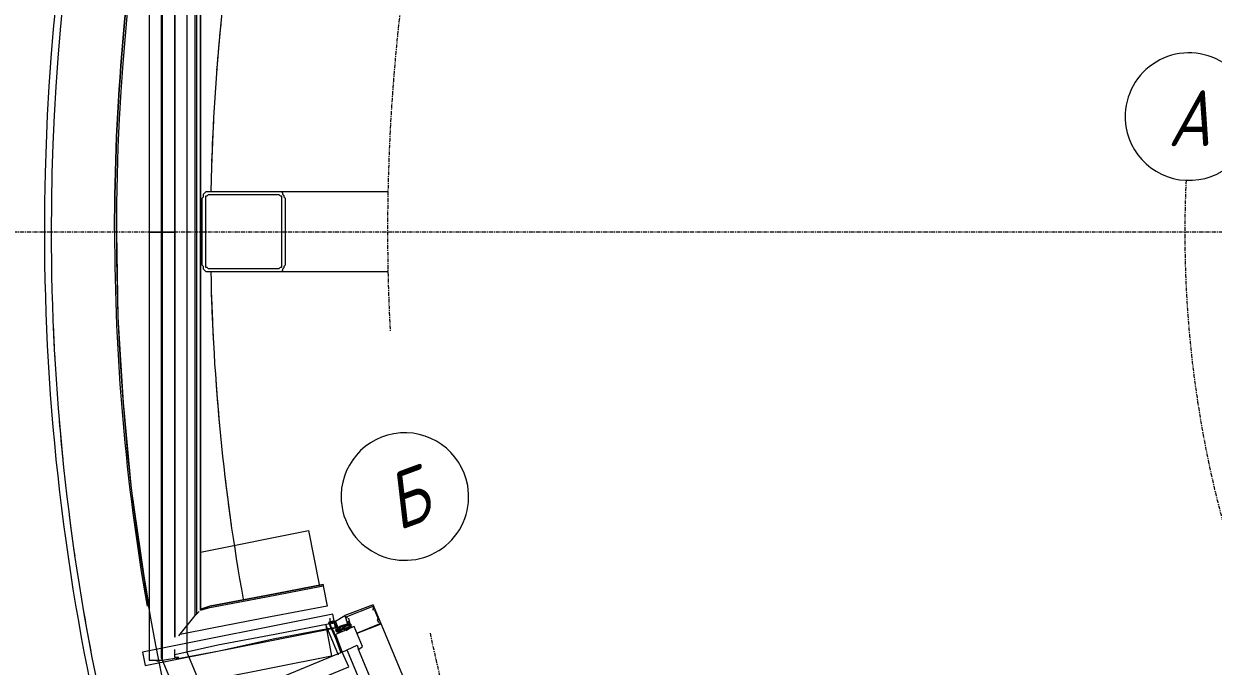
# Model space of a CAD drawing. Header units: millimetres. Extents: x 223 to 147055, y -17460 to 24540.
# Drawn here: x 128323 to 132053, y 5437 to 7452 of the extents above; entities that cross this region are included whole.
import ezdxf

# ---------------------------------------------------------------- set-up
doc = ezdxf.new("R2010")
doc.units = ezdxf.units.MM
doc.linetypes.add('ADSK_Линия сетки', pattern=[21, 12, -3, 3, -3])
for name, color, linetype, lineweight in [('A-ANNO-DIMS', 7, 'Continuous', 9), ('S-GRID', 7, 'Continuous', 9), ('S-GRID-IDEN', 7, 'Continuous', 9)]:
    doc.layers.add(name, color=color, linetype=linetype, lineweight=lineweight)
for name, color, linetype in [('PDF _A-AREA', 7, 'Continuous'), ('PDF _A-CLNG', 7, 'Continuous'), ('PDF _A-DETL', 7, 'Continuous'), ('PDF _A-DETL-GENF', 7, 'Continuous'), ('PDF _A-DOOR', 7, 'Continuous'), ('PDF _A-DOOR-FRAM', 7, 'Continuous'), ('PDF _A-FLOR', 7, 'Continuous'), ('PDF _A-GLAZ-CURT', 7, 'Continuous'), ('PDF _A-GLAZ-CWMG', 7, 'Continuous'), ('PDF _I-WALL', 7, 'Continuous'), ('PDF _S-BEAM', 7, 'Continuous'), ('PDF _Ограждение', 7, 'Continuous')]:
    doc.layers.add(name, color=color, linetype=linetype)
doc.styles.add('GOST Common_I', font='ARIALN.TTF', dxfattribs={"height": 175})
doc.styles.add('GOST Common_I_6', font='ARIALN.TTF', dxfattribs={"height": 125})
doc.dimstyles.new('Диагональ_-_Gost_2_5мм', dxfattribs={"dimscale": 304.8, "dimtxt": 125.714375, "dimasz": 0.492126, "dimexe": 0.393701, "dimexo": 0.246063, "dimgap": 0.287073, "dimtad": 1, "dimdec": 0, "dimzin": 0, "dimdsep": 46, "dimtxsty": 'GOST Common_I_6', "dimsah": 1, "dimcen": 0.09, "dimdle": 0.393701, "dimazin": 0, "dimtfac": 1, "dimtdec": 4, "dimtix": 1, "dimtmove": 0, "dimatfit": 3, "dimfxl": 1, "dimtvp": 1, "dimtfill": 1, "dimtolj": 1, "dimtzin": 0, "dimarcsym": 2})

# ---------------------------------------------------------------- blocks, each defined once
blk = doc.blocks.new('Ось сетки - D8-489723-1 этаж')
at = {"layer": 'S-GRID-IDEN'}
for start, end in [(360, 180), (180, 360)]:
    blk.add_arc((0, 0), 4, start, end, dxfattribs=at)
blk = doc.blocks.new('*D333')
at = {"layer": 'A-ANNO-DIMS', "color": 0, "lineweight": -2, "transparency": 16777216}
for p, q in [((81110.1, 24600.2), (81311.7, 24398.7)), ((78830.9, 19097.7), (79115.9, 19097.7))]:
    blk.add_line(p, q, dxfattribs=at)
blk.add_arc((86612.7, 19097.7), 7616.7, 136.12837, 178.87163, dxfattribs=at)
at = {"layer": 'A-ANNO-DIMS', "color": 0, "transparency": 16777216}
for points in [[(81104, 24393.9), (81139.7, 24358.9), (81226.8, 24483.5)], [(79022.4, 19247.4), (78972.4, 19247.9), (78995.9, 19097.7)]]:
    blk.add_solid(points, dxfattribs=at)
at = {"layer": 'Defpoints', "color": 0, "transparency": 16777216}
for p in [(81057.1, 24653.2), (80016.4, 22906), (78755.9, 19097.7), (86612.7, 19097.7)]:
    blk.add_point(p, dxfattribs=at)
at = {"layer": 'A-ANNO-DIMS', "color": 0, "transparency": 16777216, "insert": (79437.1, 22069.9), "char_height": 125, "width": 588.088, "attachment_point": 5, "rotation": 67.5, "style": 'GOST Common_I_6', "bg_fill": 3, "box_fill_scale": 1.1, "bg_fill_color": 256, "bg_fill_true_color": 13158600, "bg_fill_transparency": 0}
blk.add_mtext('\\A1;45.00°', dxfattribs=at)
blk = doc.blocks.new('*D339')
at = {"layer": 'A-ANNO-DIMS', "color": 0, "lineweight": -2, "transparency": 16777216}
for p, q in [((78830.9, 19097.7), (79115.9, 19097.7)), ((81110.1, 13595.1), (81311.7, 13796.7))]:
    blk.add_line(p, q, dxfattribs=at)
blk.add_arc((86612.7, 19097.7), 7616.7, 181.12837, 223.87163, dxfattribs=at)
at = {"layer": 'A-ANNO-DIMS', "color": 0, "transparency": 16777216}
for points in [[(78972.4, 18947.4), (79022.4, 18947.9), (78995.9, 19097.7)], [(81139.7, 13836.4), (81104, 13801.4), (81226.8, 13711.8)]]:
    blk.add_solid(points, dxfattribs=at)
at = {"layer": 'Defpoints', "color": 0, "transparency": 16777216}
for p in [(78755.9, 19097.7), (86612.7, 19097.7), (79255.5, 17126.3), (81057.1, 13542.1)]:
    blk.add_point(p, dxfattribs=at)
at = {"layer": 'A-ANNO-DIMS', "color": 0, "transparency": 16777216, "insert": (79714.3, 16240.3), "char_height": 125, "width": 588.088, "attachment_point": 5, "rotation": 292.5, "style": 'GOST Common_I_6', "bg_fill": 3, "box_fill_scale": 1.1, "bg_fill_color": 256, "bg_fill_true_color": 13158600, "bg_fill_transparency": 0}
blk.add_mtext('\\A1;45.00°', dxfattribs=at)
blk = doc.blocks.new('оси')
at = {"layer": 'S-GRID', "linetype": 'ADSK_Линия сетки'}
blk.add_line((86612.7, 19097.7), (77921.9, 19097.7), dxfattribs=at)
blk.add_arc((86612.7, 19097.7), 6000, 192.09621, 182.95219, dxfattribs=at)
at = {"layer": 'S-GRID-IDEN', "xscale": 49.99999999999998, "yscale": 49.99999999999998, "zscale": 49.99999999999998, "rotation": 9.84533599319954}
blk.add_blockref('Ось сетки - D8-489723-1 этаж', (80666.8, 18268.8), dxfattribs=at)
at = {"layer": 'S-GRID-IDEN', "insert": (80585.2, 18325.2), "char_height": 175, "width": 158.734, "attachment_point": 1, "rotation": 20.2491, "style": 'GOST Common_I'}
blk.add_mtext('\\fGOST Common|b0|i1|c204|p34|;\\W.9;Б', dxfattribs=at)
at = {"layer": 'A-ANNO-DIMS'}
dim = blk.add_angular_dim_3p(base=(80016.4, 22906), center=(86612.7, 19097.7), p1=(81057.1, 24653.2), p2=(78755.9, 19097.7), dimstyle='Диагональ_-_Gost_2_5мм', override={"dimpost": '<>', "dimfxl": 6013.290219}, dxfattribs=at)
dim.commit()
dim.dimension.update_dxf_attribs({"geometry": '*D333', "text_midpoint": (79437.1, 22069.9)})
at = {"layer": 'S-GRID-IDEN', "xscale": 49.99999999999998, "yscale": 49.99999999999998, "zscale": 49.99999999999998, "rotation": 357.3315052165576}
blk.add_blockref('Ось сетки - D8-489723-1 этаж', (83125.8, 19460.4), dxfattribs=at)
at = {"layer": 'S-GRID-IDEN', "insert": (83059.4, 19542.9), "char_height": 175, "width": 180.38, "attachment_point": 1, "style": 'GOST Common_I'}
blk.add_mtext('\\fGOST Common|b0|i1|c204|p34|;\\W.9;А', dxfattribs=at)
at = {"layer": 'A-ANNO-DIMS'}
dim = blk.add_angular_dim_3p(base=(79255.5, 17126.3), center=(86612.7, 19097.7), p1=(78755.9, 19097.7), p2=(81057.1, 13542.1), dimstyle='Диагональ_-_Gost_2_5мм', override={"dimpost": '<>', "dimfxl": 6013.290219}, dxfattribs=at)
dim.commit()
dim.dimension.update_dxf_attribs({"geometry": '*D339', "text_midpoint": (79714.3, 16240.3)})
at = {"layer": 'S-GRID', "linetype": 'ADSK_Линия сетки'}
blk.add_arc((86612.7, 19097.7), 3500, 177.3315, 161.4375, dxfattribs=at)

msp = doc.modelspace()

# ---------------------------------------------------------------- linework, layer by layer
at = {"layer": 'PDF _A-AREA', "lineweight": 15}
msp.add_arc((135459.8, 6801.7), 7071.7, 0, 180, dxfattribs=at)
at = {"layer": 'PDF _A-CLNG', "lineweight": 15}
for centre, radius, start, end in [((135461.6, 6801.8), 7052.3, 182.42257, 183.22986), ((135456, 6801.4), 7046.7, 184.84471, 185.81203), ((135457.4, 6801.4), 7048.1, 187.26736, 188.30592), ((135461.4, 6802), 7052.1, 189.69017, 190.76659)]:
    msp.add_arc(centre, radius, start, end, dxfattribs=at)
at = {"layer": 'PDF _A-DETL', "lineweight": 15}
for points in [[(142174, 8136), (141149.6, 10599.8), (139265.8, 12487.8), (136797.8, 13508), (134130.8, 13508), (131662.8, 12487.8), (129774.8, 10599.8), (128754.6, 8136), (128754.6, 5464.8), (129266.8, 4232.9)], [(142089.4, 5481.8), (142089.4, 8119.1), (141081.9, 10553.2), (139219.2, 12420.1), (136780.9, 13427.6), (134147.8, 13427.6), (131709.4, 12420.1), (129846.8, 10553.2), (128835, 8119.1), (128835, 5481.8), (129846.8, 3047.6)]]:
    msp.add_lwpolyline(points, dxfattribs=at)
msp.add_circle((135464.3, 6800.3), 6849.5, dxfattribs=at)
at = {"layer": 'PDF _A-DETL-GENF', "lineweight": 15}
for points in [[(129440.4, 5574.9), (129440.4, 5570.7), (129368.4, 5541), (129444.6, 5570.7), (129419.2, 5629.9), (129330.3, 5596.1), (129334.5, 5583.4)], [(129338.8, 5587.6), (129334.5, 5591.8), (129419.2, 5625.7), (129419.2, 5621.5), (129419.2, 5613), (129419.2, 5617.2)], [(129419.2, 5621.5), (129419.2, 5621.5)], [(129423.4, 5613), (129436.1, 5583.4), (129431.9, 5583.4), (129436.1, 5574.9), (129436.1, 5579.1)], [(129423.4, 5613), (129423.4, 5613)], [(129292.2, 5579.1), (129279.5, 5574.9), (129304.9, 5515.6), (129300.7, 5528.3), (129296.4, 5545.3), (129288, 5558), (129283.7, 5574.9), (129292.2, 5574.9)], [(129288, 5570.7), (129292.2, 5574.9), (129292.2, 5579.1), (129300.7, 5579.1)], [(129288, 5570.7), (129288, 5570.7)], [(129292.2, 5579.1), (129292.2, 5579.1)], [(129292.2, 5574.9), (129292.2, 5574.9)], [(129292.2, 5570.7), (129292.2, 5574.9), (129296.4, 5574.9), (129296.4, 5570.7)], [(129296.4, 5579.1), (129296.4, 5579.1)], [(129296.4, 5579.1), (129296.4, 5579.1)], [(129296.4, 5574.9), (129296.4, 5574.9)], [(129296.4, 5570.7), (129296.4, 5570.7)], [(129300.7, 5579.1), (129300.7, 5579.1)], [(129300.7, 5574.9), (129300.7, 5574.9)], [(129300.7, 5574.9), (129300.7, 5574.9)], [(129309.1, 5558), (129300.7, 5574.9)], [(129313.4, 5541), (129309.1, 5549.5), (129304.9, 5558), (129300.7, 5570.7)], [(129300.7, 5570.7), (129300.7, 5570.7)], [(129304.9, 5558), (129304.9, 5558)], [(129313.4, 5562.2), (129309.1, 5558), (129309.1, 5553.7), (129313.4, 5545.3), (129317.6, 5545.3), (129317.6, 5549.5), (129313.4, 5549.5)], [(129309.1, 5558), (129309.1, 5558)], [(129313.4, 5558), (129317.6, 5553.7), (129326.1, 5558), (129321.8, 5562.2), (129326.1, 5553.7), (129351.5, 5566.4), (129347.2, 5570.7), (129326.1, 5558), (129326.1, 5553.7), (129330.3, 5558)], [(129326.1, 5558), (129330.3, 5562.2), (129330.3, 5566.4), (129343, 5570.7), (129326.1, 5566.4), (129326.1, 5562.2), (129326.1, 5566.4), (129313.4, 5562.2), (129313.4, 5558), (129321.8, 5562.2)], [(129313.4, 5558), (129313.4, 5558)], [(129330.3, 5558), (129330.3, 5558)], [(129334.5, 5583.4), (129334.5, 5583.4)], [(129343, 5574.9), (129343, 5570.7), (129343, 5566.4), (129343, 5562.2), (129347.2, 5562.2), (129334.5, 5553.7), (129334.5, 5558)], [(129334.5, 5549.5), (129347.2, 5558)], [(129338.8, 5587.6), (129338.8, 5587.6)], [(129338.8, 5583.4), (129338.8, 5583.4)], [(129338.8, 5574.9), (129343, 5579.1), (129347.2, 5570.7), (129347.2, 5566.4), (129347.2, 5562.2), (129351.5, 5562.2), (129351.5, 5558), (129351.5, 5562.2)], [(129338.8, 5579.1), (129338.8, 5579.1)], [(129338.8, 5579.1), (129338.8, 5579.1)], [(129347.2, 5570.7), (129343, 5587.6)], [(129343, 5579.1), (129343, 5579.1)], [(129343, 5570.7), (129343, 5570.7)], [(129343, 5570.7), (129343, 5570.7)], [(129343, 5566.4), (129343, 5566.4)], [(129347.2, 5562.2), (129347.2, 5562.2)], [(129347.2, 5558), (129347.2, 5558)], [(129351.5, 5562.2), (129351.5, 5562.2)], [(129436.1, 5583.4), (129436.1, 5583.4)], [(129436.1, 5574.9), (129436.1, 5574.9)], [(129304.9, 5549.5), (129304.9, 5553.7), (129300.7, 5553.7), (129304.9, 5545.3), (129300.7, 5549.5)], [(129304.9, 5553.7), (129304.9, 5553.7)], [(129309.1, 5545.3), (129304.9, 5553.7)], [(129309.1, 5545.3), (129304.9, 5545.3), (129309.1, 5545.3)], [(129304.9, 5545.3), (129304.9, 5545.3)], [(129317.6, 5553.7), (129309.1, 5553.7)], [(129309.1, 5549.5), (129309.1, 5549.5)], [(129309.1, 5549.5), (129309.1, 5549.5)], [(129313.4, 5545.3), (129313.4, 5545.3)], [(129313.4, 5541), (129313.4, 5541)], [(129317.6, 5549.5), (129326.1, 5553.7), (129317.6, 5549.5)], [(129317.6, 5545.3), (129330.3, 5549.5)], [(129317.6, 5545.3), (129317.6, 5545.3)], [(129326.1, 5553.7), (129326.1, 5553.7)], [(129330.3, 5553.7), (129330.3, 5553.7)], [(129330.3, 5549.5), (129330.3, 5549.5)], [(129334.5, 5549.5), (129334.5, 5549.5)], [(129309.1, 5515.6), (129304.9, 5515.6), (129309.1, 5515.6)]]:
    msp.add_lwpolyline(points, dxfattribs=at)
msp.add_lwpolyline([(129330.3, 5553.7), (129330.3, 5549.5)], close=True, dxfattribs=at)
at = {"layer": 'PDF _A-DOOR', "lineweight": 15}
msp.add_lwpolyline([(129343, 5435.2), (129321.8, 5481.8), (128403.2, 5100.8), (128420.1, 5054.2)], close=True, dxfattribs=at)
at = {"layer": 'PDF _A-DOOR-FRAM', "lineweight": 15}
msp.add_lwpolyline([(129359.9, 5562.2), (129300.7, 5536.8), (129321.8, 5481.8), (129368.4, 5502.9), (129372.6, 5490.2), (129385.3, 5498.7)], close=True, dxfattribs=at)
at = {"layer": 'PDF _A-FLOR', "lineweight": 15}
msp.add_lwpolyline([(128589.1, 5127.6, 0.887105), (142531.5, 6801.7, 1), (128388.1, 6801.7, 0.058045), (128577.4, 5176.4)], format="xyb", dxfattribs=at)
msp.add_lwpolyline([(129271, 5566.4), (129309.1, 5473.3)], dxfattribs=at)
for centre, radius, start, end in [((135459, 6801.8), 6550.2, 174.31456, 175.57814), ((135462, 6801.6), 6553.2, 176.82505, 178.08806), ((135460.3, 6801.8), 6551.5, 181.66441, 183.08153), ((135461.2, 6801.9), 6552.4, 184.07062, 185.53148), ((135459.1, 6801.7), 6550.3, 186.4655, 188.07516)]:
    msp.add_arc(centre, radius, start, end, dxfattribs=at)
at = {"layer": 'PDF _A-GLAZ-CURT', "lineweight": 15}
for points in [[(128716.5, 8144.5), (128716.5, 6798.3), (128758.8, 6798.3), (128758.8, 8144.5)], [(128716.5, 6798.3), (128716.5, 5456.4), (128758.8, 5456.4), (128758.8, 6798.3)], [(128703.8, 5439.4), (129300.7, 5558), (129292.2, 5600.3), (128695.3, 5481.8)]]:
    msp.add_lwpolyline(points, close=True, dxfattribs=at)
for points in [[(128796.9, 5528.3), (128796.9, 6353.8), (128796.9, 6798.3), (128758.8, 6798.3), (128796.9, 6798.3), (128796.9, 7247), (128796.9, 8127.5)], [(128801.1, 5460.6), (128936.6, 5486), (129110.2, 5524.1), (129288, 5558), (129300.7, 5558)], [(128758.8, 5456.4), (128809.6, 5464.8), (128796.9, 5464.8), (128796.9, 5490.2)], [(128703.8, 5439.4), (128724.9, 5443.7)]]:
    msp.add_lwpolyline(points, dxfattribs=at)
at = {"layer": 'PDF _A-GLAZ-CWMG', "lineweight": 15}
for points in [[(130481.7, 11150.1), (129872.2, 10536.3), (129880.6, 10532), (130490.2, 11145.9), (129880.6, 10532), (129546.2, 9732), (129880.6, 10532), (129872.2, 10536.3), (129537.7, 9736.2), (129368.4, 9325.6), (129199.1, 8914.9), (128864.6, 8110.6), (128877.3, 8110.6), (129207.5, 8910.7), (128877.3, 8110.6), (128877.3, 7247), (128877.3, 8110.6), (128864.6, 8110.6), (128864.6, 7247), (128864.6, 6798.3), (128864.6, 6353.8), (128864.6, 5600.3), (128873.1, 5608.8)], [(128809.6, 5532.6), (128860.4, 5596.1), (128860.4, 6353.8), (128860.4, 6798.3), (128860.4, 7247), (128860.4, 8114.8), (128864.6, 8114.8), (128864.6, 8110.6), (128864.6, 8114.8), (128860.4, 8114.8), (128796.9, 8127.5), (128796.9, 7247), (128796.9, 6798.3), (128796.9, 6353.8), (128796.9, 5528.3)], [(129262.6, 5693.4), (129084.8, 5659.6), (129262.6, 5693.4), (129262.6, 5689.2), (129275.3, 5625.7), (129097.5, 5591.8), (128919.7, 5558), (128813.8, 5536.8)], [(128881.6, 5617.2), (128877.3, 5613), (128907, 5621.5), (129084.8, 5655.3), (129262.6, 5689.2)], [(129084.8, 5659.6), (128907, 5625.7), (129084.8, 5659.6)], [(128860.4, 5596.1), (128864.6, 5600.3)], [(128907, 5625.7), (128881.6, 5617.2), (128907, 5625.7)], [(129275.3, 5625.7), (129275.3, 5625.7)], [(129368.4, 5541), (129444.6, 5570.7), (129419.2, 5629.9), (129330.3, 5596.1), (129338.8, 5570.7), (129309.1, 5558), (129300.7, 5579.1), (129279.5, 5574.9), (129304.9, 5515.6), (129309.1, 5515.6)], [(129300.7, 5579.1), (129330.3, 5596.1)], [(129283.7, 5570.7), (129110.2, 5536.8), (128932.4, 5502.9), (128796.9, 5473.3)], [(129283.7, 5587.6), (129283.7, 5574.9)], [(129855.2, 4584.3), (129444.6, 5570.7)], [(129317.6, 5481.8), (129304.9, 5515.6)], [(129719.8, 4567.4), (129338.8, 5486)], [(129749.4, 4588.5), (129372.6, 5490.2)], [(128746.1, 5456.4), (128741.9, 5452.1), (128741.9, 5456.4)]]:
    msp.add_lwpolyline(points, dxfattribs=at)
for points in [[(128877.3, 7247), (128877.3, 6798.3)], [(128877.3, 6798.3), (128877.3, 6353.8)], [(128877.3, 6353.8), (128877.3, 5613)]]:
    msp.add_lwpolyline(points, close=True, dxfattribs=at)
at = {"layer": 'PDF _I-WALL', "lineweight": 15}
for points in [[(128908.3, 4196.3, 0.826633), (142510.3, 6801.7, 1), (128409.3, 6801.7, 0.052683), (128565, 5328.3)], [(128608.2, 6801.7, -0.043386), (128711, 7984.1, 0.043386), (128608.2, 6801.7, 0.04317), (128710, 5625.2)]]:
    msp.add_lwpolyline(points, format="xyb", dxfattribs=at)
for points in [[(128716.5, 5625.7), (128699.5, 5727.3), (128661.4, 5994), (128636, 6264.9), (128619.1, 6531.6), (128614.9, 6798.3)], [(128877.3, 5795), (129216, 5862.7), (129249.9, 5693.4)], [(129271, 5566.4), (129288, 5469.1), (128568.3, 5325.1)]]:
    msp.add_lwpolyline(points, dxfattribs=at)
for centre, radius, start, end in [((135459.8, 6801.7), 6551, 136.09314, 178.90686), ((135459.8, 6801.7), 6551, 181.09318, 190.15133), ((135730.7, 6154), 8439, 180, 224.9176), ((135730.7, 6154), 8341.7, 180, 224.9176)]:
    msp.add_arc(centre, radius, start, end, dxfattribs=at)
at = {"layer": 'PDF _S-BEAM', "lineweight": 15}
for points in [[(137445.5, 14900.8), (133483.1, 14900.8, 0.200124), (129783.3, 13364.1, 0.198849), (127344.9, 7437.5), (127344.9, 6269.1)], [(127395.7, 6269.1), (127395.7, 7437.5, -0.199291), (129821.4, 13330.2, -0.200363), (133483.1, 14850), (137445.5, 14850)], [(127391.5, 6269.1), (127391.5, 7437.5, -0.198456), (129817.1, 13330.2)], [(129808.7, 219.8), (129834.1, 249.4), (129804.4, 219.8, -0.202679), (127349.1, 6273.4), (127387.2, 6273.4)], [(127391.5, 6273.4, 0.202877), (129834.1, 249.4, 0.179396), (133097.9, -1240.7)], [(127395.7, 6273.4, 0.203415), (129838.3, 253.7, 0.180277), (133097.9, -1236.4)]]:
    msp.add_lwpolyline(points, format="xyb", dxfattribs=at)
for points in [[(129144, 6904.1), (129139.8, 6908.4), (129139.8, 6912.6), (129135.6, 6916.8), (129135.6, 6921.1), (129131.3, 6925.3), (129127.1, 6925.3), (129122.9, 6925.3), (128902.7, 6925.3), (128898.5, 6925.3), (128894.3, 6925.3), (128890, 6921.1), (128885.8, 6916.8), (128885.8, 6912.6), (128885.8, 6908.4), (128881.6, 6904.1), (128881.6, 6696.7), (128885.8, 6692.5), (128885.8, 6688.2), (128885.8, 6684), (128890, 6679.8), (128894.3, 6675.5), (128898.5, 6675.5), (128902.7, 6675.5), (129122.9, 6675.5), (129127.1, 6675.5), (129131.3, 6675.5), (129135.6, 6679.8), (129135.6, 6684), (129139.8, 6688.2), (129139.8, 6692.5), (129144, 6696.7)], [(129131.3, 6904.1), (129131.3, 6696.7), (129131.3, 6692.5), (129131.3, 6688.2), (129127.1, 6688.2), (129122.9, 6684), (128902.7, 6684), (128898.5, 6688.2), (128894.3, 6688.2), (128894.3, 6692.5), (128894.3, 6696.7), (128894.3, 6904.1), (128894.3, 6908.4), (128894.3, 6912.6), (128898.5, 6912.6), (128902.7, 6916.8), (129122.9, 6916.8), (129127.1, 6912.6), (129131.3, 6912.6), (129131.3, 6908.4)]]:
    msp.add_lwpolyline(points, close=True, dxfattribs=at)
for points in [[(129465.8, 6925.3), (129122.9, 6925.3)], [(129122.9, 6675.5), (129465.8, 6675.5)]]:
    msp.add_lwpolyline(points, dxfattribs=at)
at = {"layer": 'PDF _Ограждение', "lineweight": 15}
for points in [[(141081.9, 279.1, 0.198463), (143507.5, 6150.6), (143507.5, 7450.2, 0.198443), (141081.9, 13321.8, 0.199638), (137458.2, 14824.6), (133466.2, 14824.6, 0.199865), (129846.8, 13321.8, 0.198463), (127421.1, 7450.2), (127421.1, 6150.6, 0.198443), (129846.8, 279.1, 0.180575), (133097.9, -1211)], [(133148.7, -1164.5), (132945.5, -1147.5), (132746.5, -1122.1), (132547.6, -1088.3), (132348.6, -1050.2), (132149.7, -999.4), (131954.9, -944.4), (131764.4, -880.9), (131573.9, -808.9), (131387.7, -728.5), (131205.6, -639.6), (131027.8, -546.4), (130850, -444.8), (130680.7, -339), (130511.4, -224.7), (130350.5, -101.9), (130193.9, 25.1), (130041.5, 160.5), (129893.3, 300.2), (129880.6, 312.9, -0.197731), (127467.7, 6150.6), (127467.7, 7450.2, -0.198443), (129880.6, 13287.9, -0.199356)]]:
    msp.add_lwpolyline(points, format="xyb", dxfattribs=at)

# ---------------------------------------------------------------- next in the draw order: block references
msp.add_blockref('оси', (48851.6, -12299.4))

doc.saveas('drawing.dxf')
